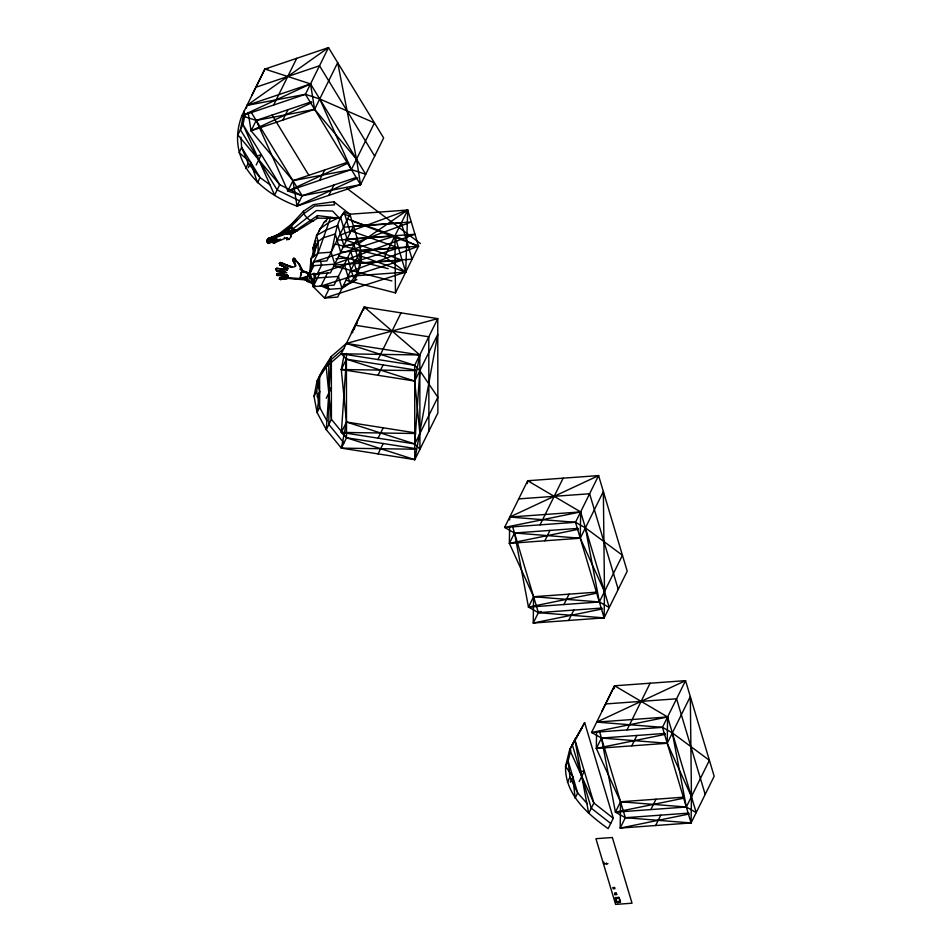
<?xml version="1.0" encoding="UTF-8"?>
<svg xmlns="http://www.w3.org/2000/svg" width="952" height="952" viewBox="0 0 952 952"><rect width="100%" height="100%" fill="white"/><g stroke="black" fill="none" stroke-linecap="round" stroke-linejoin="round"><path stroke-width="1.43" d="M287.314 237.56L286.635 239.642L288.968 239.25L291.05 236.667L290.872 233.18M349.051 215.937L343.267 213.795L339.471 218.317L317.492 218.163L297.024 230.955L292.978 228.896L290.122 225.66L303.462 211.237L313.375 204.644L333.926 201.741L349.908 214.224L360.76 250.388L337.674 297.084L324.561 298.035L313.184 286.647L309.519 274.378L313.732 261.871L318.039 253.149L318.147 241.534L316.564 235.394L324.037 222.351L328.749 217.627M578.019 528.384L514.508 532.989L528.467 607.102L538.368 612.66L604.127 617.884L604.484 591.585L580.28 538.225L514.508 532.989L504.608 527.432L527.694 480.736L598.582 475.595L627.213 571.188L604.127 617.884L533.239 623.036L533.596 596.726L509.38 543.366L509.606 527.289M509.701 519.982L509.736 517.055L598.582 475.595L575.508 522.291L604.127 617.884M514.508 532.989L509.38 543.366L580.28 538.225L580.637 511.914L527.694 480.736L527.337 483.58M664.984 733.433L601.474 738.038L615.42 812.151L625.321 817.708L691.081 822.944L691.449 796.634L667.233 743.274L601.474 738.038L591.573 732.481L614.647 685.785L685.547 680.644L714.167 776.249L691.081 822.944L620.192 828.085L620.549 801.774L596.345 748.415L596.559 732.338M615.48 897.724L619.026 897.462L620.454 902.246L616.908 902.508L615.932 901.746L614.778 899.39L615.48 897.724L619.026 897.462L620.216 901.449L616.67 901.711L620.216 901.449L620.454 902.246L616.908 902.508L615.599 897.462M601.474 738.038L596.345 748.415L667.233 743.274L667.59 716.963L614.647 685.785L614.302 688.629M292.978 228.896L316.397 210.559L332.617 211.082L339.471 218.317L317.563 215.592L317.492 218.163L316.766 217.187M359.88 252.101C360.165 262.371 359.392 272.808 353.763 281.709L344.695 285.576M320.3 285.6L328.868 289.313L341.982 288.373C355.584 280.733 363.224 266.036 360.76 250.388L418.535 246.199L407.706 210.023L349.931 214.224L344.136 212.07C335.461 223.339 335.211 238.952 331.153 252.197L334.735 264.144L311.875 265.81L311.114 258.647L318.147 241.534L323.037 237.905L335.259 233.978L340.685 252.113L408.551 247.222M331.034 360.856L326.286 429.685L341.387 448.142L414.798 459.661L437.884 412.966L437.753 318.634L364.342 307.103L341.256 353.799L326.203 366.841L317.052 381.097L314.041 396.341L317.087 412.549L326.286 429.685L331.415 419.308L331.344 360.748M419.903 433.565L414.703 381.05L437.777 334.354L414.798 459.661L346.516 437.765L341.363 432.41L346.409 359.142L341.256 353.799L419.808 354.953L419.927 449.284L414.774 443.941L346.492 422.033L341.28 369.519L344.398 353.573M415.5 432.874L346.492 422.033L341.363 432.41L414.774 443.941L419.832 370.673L414.679 365.33L346.385 343.422L331.332 356.464L322.181 370.721L317.052 381.097L319.634 391.629L317.087 412.549L319.658 407.361L319.61 375.909L328.773 361.653L343.827 348.61M290.86 235.929L291.038 233.894L291.05 236.667M316.052 273.688L313.184 286.647L334.104 285.136L357.178 238.44M306.306 279.686L307.056 281.459L308.507 280.792L310.173 274.89M603.782 862.107L603.52 863.94L607.959 863.619M306.675 276.508L307.972 276.306L299.773 278.484L288.361 278.174L279.376 279.007L280.435 279.543L288.444 278.246L306.461 280.055L307.972 276.306L308.186 272.772L301.962 270.487L301.26 273.034M286.635 239.642L287.028 237.548L273.402 243.26L273.164 241.261L276.544 239.297M314.041 396.341L316.611 391.153L319.61 375.909M415.56 449.225L341.387 448.142L346.492 422.033M415.417 369.983L346.409 359.142L341.28 369.519L414.703 381.05L419.808 354.953L364.342 307.103L363.593 309.924M269.273 243.165L269.083 242.427L267.893 242.546L267.952 241.368L268.083 243.284L269.273 243.165L278.995 239.606L273.402 243.26M268.083 243.284L267.857 241.249M614.528 887.609L612.791 887.55L613.183 888.835L614.956 888.704L614.564 887.419M275.854 269.226L276.556 270.737L276.853 269.892L275.854 269.226L276.782 268.262L287.48 269.737L282.197 269.368M246.425 108.123L246.996 105.386L305.413 94.296L319.729 98.972L374.469 122.891L351.383 169.587L287.849 191.043L292.978 180.666L351.383 169.587L365.711 174.264L310.542 83.919L241.867 115.763C225.398 159.162 258.67 192.292 297.036 206.108L360.582 184.64L383.656 137.945L328.488 47.6L264.942 69.068L241.867 115.763L256.195 120.44L314.6 109.349L337.686 62.653L356.512 159.21L360.582 184.64L302.165 195.731L287.849 191.043L256.195 120.44L311.447 101.781M244.438 110.575L240.404 129.734L277.151 189.912L299.606 200.92M245.271 113.597L242.962 124.545L237.833 134.922L279.721 184.724L302.165 195.731L356.036 177.524M313.815 256.493L315.826 247.401L314.481 242.772L316.564 235.394L325.893 230.194L337.829 225.398L343.886 245.628M570.855 750.021L568.118 761.064L565.559 766.253C564.715 794.027 587.372 813.948 608.161 828.633L613.29 818.256L584.659 722.651L569.653 749.7L565.559 766.253L572.89 776.999L575.103 798.121L577.662 792.933L568.118 761.064L569.974 777.213L577.662 792.933L587.396 803.833M574.104 742.084L574.782 739.323L593.858 803.012L613.29 818.256M300.558 275.949L301.962 270.487L308.4 273.76L302.058 270.677L299.297 264.24L303.26 271.784L299.809 269.035M354.239 329.499L355.358 325.263L428.781 336.794L428.9 431.125M273.629 240.975L273.212 242.522L274.723 242.248L274.914 242.986M287.29 274.497L287.909 276.544L287.599 275.759L279.662 277.96L279.46 279.21L288.456 278.377L307.175 278.912L299.499 279.388L307.972 276.306M286.659 272.688L276.556 270.737L285.314 272.07L276.699 270.606L275.949 269.428L276.877 268.452L287.48 269.737M287.385 269.535L287.659 268.547L279.912 264.799L287.968 268.595L280.233 264.87L279.388 263.287L280.745 262.454L288.373 265.917L293.252 267.048C299.785 266.417 289.848 260.765 293.835 258.206L299.392 264.43L299.011 265.049M301.962 270.487L299.868 278.686M311.482 267.238L309.519 274.378L330.427 272.867L353.501 226.171L411.288 221.983L343.053 247.318M319.063 231.431L319.765 228.908L328.738 222.566L339.138 217.52M267.56 240.499L267.024 242.082L276.853 239.25L268.178 242.831M313.827 265.667L309.519 274.378L311.114 258.647L318.039 253.149L330.63 217.389M318.147 241.534L313.208 254.101L313.053 247.865L315.743 240.249M616.134 892.988L616.694 894.523L614.921 894.654L615.218 893.94M603.901 863.202L603.913 862.988M296.072 261.026L294.704 258.409M311.875 265.81L314.291 260.848M267.024 242.082L267.203 240.082M252.054 94.879L264.787 69.115M357.785 177.941L297.036 206.108L292.978 180.666L251.066 130.817L256.195 120.44M273.64 105.029L296.715 58.334M245.652 168.575L248.21 163.387L241.641 147.453L240.915 137.112M248.27 167.695L250.828 162.506L239.071 152.641L241.641 147.453L260.027 177.56L270.308 184.974M256.207 165.005L261.336 154.629L256.04 156.425M282.839 120.083L287.968 109.706M241.867 115.763L305.413 94.296L328.488 47.6L326.131 49.183M297.036 206.108L302.165 195.731L250.828 111.658M319.61 180.309L324.739 169.932M328.809 195.374L333.938 184.997M314.338 245.271L313.053 247.865L313.791 250.316M319.872 273.117L313.184 286.647L315.517 286.005M349.931 214.224L326.845 260.919L313.732 261.871L394.89 235.977L418.535 246.199L395.461 292.895L346.04 280.174M327.678 272.558L320.991 286.088L402.137 260.193L345.409 239.868M327.678 285.338L328.868 289.313L324.561 298.035L405.719 272.141L407.706 210.023L339.483 235.358M331.332 356.464L326.203 366.841L331.415 419.308L346.516 437.765L415.524 448.594M335.211 243.998L384.632 256.731L407.706 210.023L358.749 243.7M317.075 396.817L319.634 391.629M351.419 332.831L364.152 307.079M326.25 398.257L331.379 387.88L328.749 387.476M377.968 359.57L401.042 312.863M341.387 448.142L346.516 437.765L346.397 353.43M377.992 375.29L383.12 364.913M378.075 438.182L383.204 427.805M414.798 459.661L414.679 365.33L437.753 318.634L346.385 343.422L419.808 354.953M378.087 453.902L383.216 443.525M414.774 443.941L437.86 397.246L419.832 370.673M540.058 524.861L563.144 478.166M544.83 540.795L549.958 530.419M533.596 596.726L599.355 601.962L622.441 555.266L585.409 527.848L575.508 522.291L509.736 517.055L580.637 511.914L609.256 607.507L599.355 601.962L528.467 607.102L533.596 596.726L597.106 592.12M580.28 538.225L603.354 491.529L604.484 591.585M563.917 604.532L569.046 594.155M568.677 620.466L573.806 610.089M584.659 722.651L569.653 749.7L593.858 803.012L588.729 813.389L574.782 739.323M601.735 711.561L614.468 685.797M567.404 782.401L569.974 777.213M570.331 782.187L572.89 776.999M579.185 781.544L584.314 771.168L579.887 771.489M627.023 729.91L650.097 683.215M631.783 745.844L636.912 735.468M691.081 822.944L662.461 727.34L685.547 680.644L596.702 722.104L667.59 716.963L696.209 812.568L686.321 807.01L615.42 812.151L620.549 801.774L684.06 797.169M599.486 731.398L625.321 817.708L620.192 828.085L689.177 813.996M667.233 743.274L690.319 696.578L691.449 796.634M650.87 809.581L655.999 799.204M615.111 898.295L616.063 901.484M614.909 899.128L615.254 900.973L615.016 900.176M614.873 900.187L615.385 900.723L615.147 899.926M617.491 898.39L619.264 898.26L615.718 898.521L617.61 898.129M655.642 825.515L660.771 815.138M620.549 801.774L686.321 807.01L709.395 760.315L672.362 732.897L662.461 727.34L596.702 722.104M315.826 240.939L313.91 244.771L314.91 249.769M582.1 727.84L572.223 744.512L591.287 808.2L610.72 823.444M292.752 259.979L293.835 258.206M282.756 233.514L286.695 230.36M276.663 274.259C278.984 277.151 275.402 274.128 277.46 273.391L286.576 272.498M277.627 274.878L276.746 274.462L277.544 273.581L284.065 272.95M285.838 230.812L291.562 226.017M290.717 226.85L303.712 213.736L314.66 206.025L334.533 204.882L333.926 201.741M286.159 230.753L289.396 227.909M277.21 235.299L297 219.9M317.563 215.592L295.596 230.598M295.287 229.682L295.715 231.395L294.584 231.586L290.86 227.909L277.234 235.989L290.86 227.909L290.431 226.207L283.494 232.145L277.199 235.822M328.488 47.6L246.996 105.386L310.542 83.919L314.6 109.349L356.512 159.21M614.921 894.654L614.956 893.083M267.238 241.63L276.413 238.393L268.416 240.416L267.595 239.571L276.02 236.834L290.86 227.909M280.566 264.132L279.483 263.478L280.84 262.657L292.121 266.965M280.626 234.656L282.875 233.311M277.675 239.511L273.212 242.522L273.164 241.261L277.675 239.345M324.037 222.351L326.595 220.912M276.996 240.999L280.388 239.13L280.578 239.868M268.416 240.416L267.595 239.571L268.202 238.69L275.818 236.072L287.087 230.515M292.204 233.264L295.715 231.395L291.229 234.632L286.409 233.835L267.786 240.309M284.005 232.645L283.494 232.145L268.095 238.643L267.595 239.571L286.754 230.681M295.715 265.025L293.145 259.991L293.918 259.599M275.949 236.62L282.851 233.216M344.243 285.564L356.893 279.567M541.057 611.398L538.368 612.66L533.239 623.036L602.223 608.947M276.211 237.572L275.818 236.072L284.565 232.002M268.226 239.678L268.095 238.643L276.02 236.834L292.573 230.146L285.16 231.514L286.409 233.835L294.584 231.586L292.169 227.135M307.96 273.783L309.412 273.117M248.127 112.443L251.066 130.817L311.816 102.649M287.849 191.043L348.587 162.875M276.746 274.462L277.615 274.069M284.505 231.419L287.099 230.289M275.949 269.428L276.782 268.262M353.965 276.806L356.643 275.663M285.16 231.514L287.361 230.598M267.988 242.094L274.188 239.535M270.951 238.595L274.7 237.119L266.988 240.237L266.834 241.332L273.605 238.583M269.559 239.25L266.988 240.237L269.63 239.499M335.116 263.894L414.965 234.251L345.517 239.285M350.312 271.534L418.535 246.199L351.931 220.912M275.818 236.072L268.202 238.69L268.559 239.904M255.969 87.227L319.515 65.759L374.683 156.104M251.066 130.817L314.6 109.349M292.978 180.666L346.849 162.471M595.833 476.476L598.582 475.595M274.64 236.977L268.107 239.047L272.141 238.286M279.662 277.96L287.694 275.961L279.924 278.519L279.46 279.21L280.388 279.412M281.732 279.198L284.327 278.519M580.637 511.914L504.608 527.432L575.508 522.291M509.38 543.366L578.364 529.288M528.467 607.102L597.451 593.013M667.59 716.963L591.573 732.481L662.461 727.34M596.345 748.415L665.329 734.337M615.42 812.151L684.405 798.062M279.483 263.478L280.816 263.216L280.745 262.454M286.219 233.097L294.584 231.586M284.624 231.336L287.04 230.931M280.197 273.676L284.077 273.081M280.435 279.543L288.361 278.174M280.34 275.223L285.897 274.64M267.857 68.806L264.942 69.068L310.542 83.919M343.517 227.195L401.304 223.006L412.121 259.17L354.346 263.359M337.103 240.166L394.89 235.977L405.719 272.141L347.932 276.33M343.791 245.664L353.977 244.926L360.142 265.513M318.039 253.149L331.153 252.197M335.901 258.742L347.563 257.897L353.62 278.127M334.152 265.12L402.137 260.193M518.721 498.896L589.609 493.755L618.229 589.347M601.878 608.042L538.368 612.66L512.521 526.349M605.674 703.944L676.563 698.804L705.194 794.408M625.321 817.708L688.832 813.103M614.54 893.357L616.301 893.226M280.388 274.771L283.149 274.652M287.599 275.759L280.412 275.485L287.563 275.533L287.909 276.544M287.468 275.33L277.365 275.437L287.563 275.533M341.28 369.519L415.465 370.614M341.363 432.41L415.548 433.505M280.673 270.88L284.636 271.165M288.468 266.738L290.907 266.988M527.694 480.736L530.597 481.153M276.699 270.606L284.053 271.713M341.256 353.799L414.679 365.33M313.47 221.269L310.78 220.828L306.746 217.699L303.712 213.736L303.462 211.237M305.723 272.272L308.186 272.772M335.723 217.544L339.471 218.317M309.805 278.067L312.351 278.698M338.793 255.957L388.202 268.678M334.045 266.048L391.879 280.947M303.819 279.269L306.461 280.055L306.258 279.055M346.409 359.142L414.703 381.05M347.551 219.019L394.89 235.977L395.461 292.895M351.133 230.967L398.46 247.925L317.313 273.819L321.621 265.096L320.431 261.122M358.38 255.184L405.719 272.141L384.632 256.731M281.566 265.358L286.921 267.286M308.507 280.792L312.244 282.149M307.056 281.459L313.208 283.732M364.342 307.103L367.055 308.115M282.089 263.704L288.373 265.917M346.885 188.365L420.439 243.569M324.43 285.576L328.868 289.313M302.058 270.677L303.26 271.784L299.713 266.167M300.499 268.797L303.26 271.784M294.596 259.027L299.392 264.43M248.21 163.387L260.027 177.56L257.468 182.748L250.828 162.506M343.946 442.954L328.857 424.497L328.773 361.653M293.145 259.991L294.989 262.324M305.413 94.296L360.582 184.64M272.082 115.073L308.853 175.299M326.881 420.82L319.658 407.361L316.611 391.153M280.209 279.091L279.745 278.162M296.441 229.765L297.024 230.955M292.657 259.789L295.632 266.179M287.659 268.547L280.007 265.001L279.388 263.287M319.729 98.972L351.383 169.587M616.396 893.857L616.694 894.523M606.245 862.952L606.674 864.38M344.136 212.07L350.3 232.657M340.435 216.877L347.099 239.142M350.764 251.411L357.428 273.664M344.362 264.382L349.789 282.518M341.982 288.373L338.412 276.413L315.54 278.079L314.077 273.164M313.291 273.462L314.327 276.925L312.887 282.185L310.804 275.259M288.218 277.496L288.444 278.246M288.968 239.25L288.777 238.5L288.254 239.559M284.386 237.345L284.577 238.083M275.782 235.953L275.937 236.56M672.362 732.897L686.321 807.01M585.409 527.848L599.355 601.962M357.119 321.419L357.119 323.704M352.656 330.451L352.656 332.736M279.721 184.724L274.592 195.1L242.962 124.545L279.721 184.724M612.362 837.51L595.94 838.7L615.611 904.4L632.033 903.21L612.362 837.51"/></g></svg>
